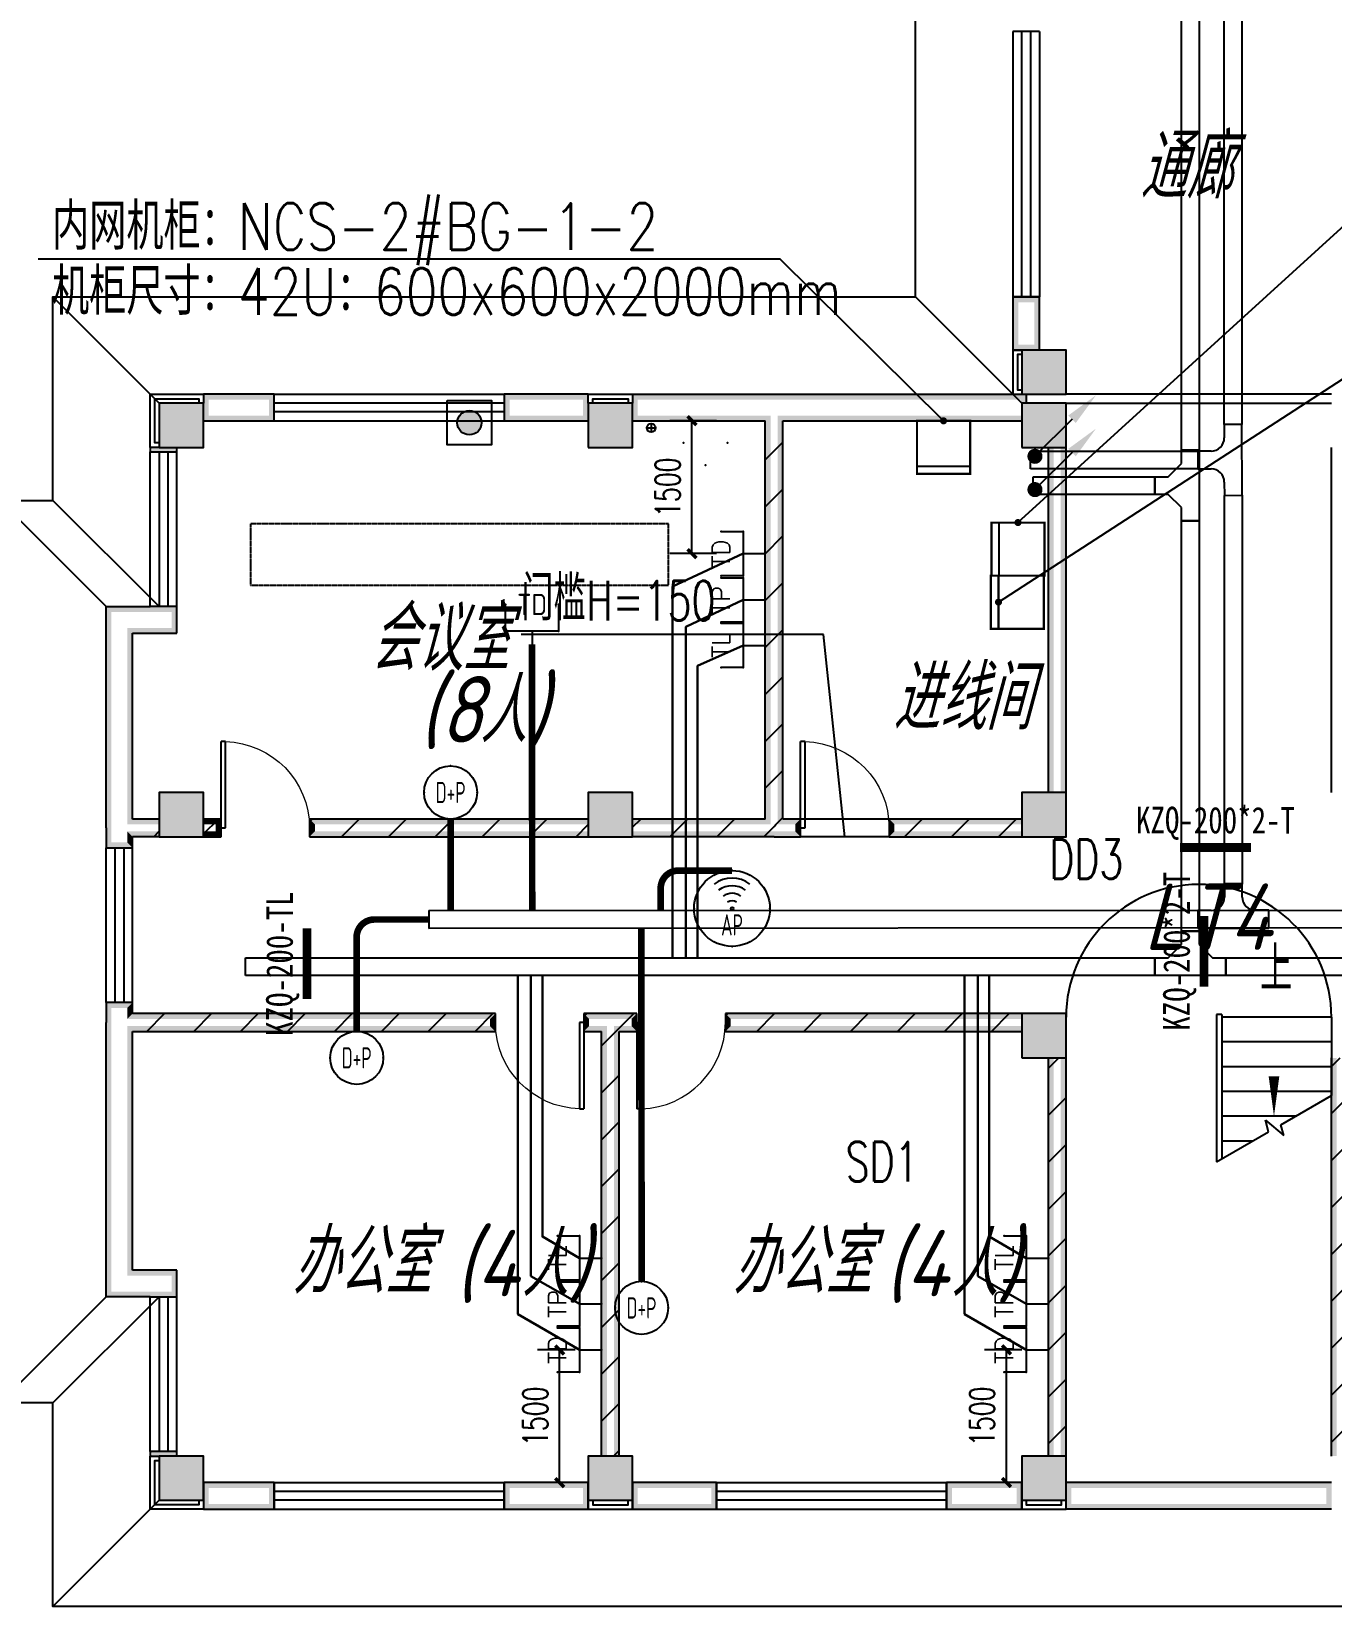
# Model space of a CAD drawing. Extents: x 1241380 to 1952554, y 1012187 to 1766051.
# Drawn here: x 1569373 to 1584065, y 1201521 to 1219321 of the extents above; entities that cross this region are included whole.
import ezdxf
from ezdxf.enums import TextEntityAlignment as Align

# ---------------------------------------------------------------- set-up
doc = ezdxf.new("R2010")
doc.units = 0
doc.linetypes.add('DASH', pattern=[0.35, 0.25, -0.1])
for name, color, linetype in [('1-建筑底图', 8, 'Continuous'), ('CABLETRAY_PDS', 4, 'Continuous'), ('DOTLN', 2, 'DASH'), ('EQUIP-插座', 3, 'Continuous'), ('EQUIP-照明', 3, 'Continuous'), ('EQUIP-箱柜', 3, 'Continuous'), ('EQUIP-通讯', 3, 'Continuous'), ('LWIRE', 4, 'Continuous'), ('PUB_HATCH', 8, 'Continuous'), ('TEL_DIM', 3, 'Continuous'), ('TEL_LEAD', 3, 'Continuous'), ('WIRE-综合布线', 5, 'Continuous'), ('光纤点位', 3, 'Continuous'), ('内网桥架', 1, 'Continuous'), ('填充', 8, 'Continuous'), ('抗震支吊架', 2, 'Continuous'), ('排水', 153, 'Continuous'), ('红机电话', 3, 'Continuous'), ('蓝机电话', 3, 'Continuous')]:
    doc.layers.add(name, color=color, linetype=linetype)
doc.layers.add('内网线路', color=1, linetype='Continuous', lineweight=30)
doc.layers.get('EQUIP-插座').off()
doc.styles.add('_TCH_DIM', font='SIMPLEX', dxfattribs={"bigfont": 'GBCBIG'})
doc.styles.add('_TEL_ATTDEF', font='GBENOR', dxfattribs={"width": 0.8, "height": 3, "bigfont": 'GBCBIG'})
doc.styles.add('_TEL_DIM', font='SIMPLEX', dxfattribs={"width": 0.8, "height": 3.5, "bigfont": 'HZTXT'})
doc.styles.add('A_DIM_T3', font='SIMPLEX', dxfattribs={"width": 0.7, "bigfont": 'HZ'})
doc.styles.add('kzcad', font='', dxfattribs={"width": 0.8})
doc.styles.get("Standard").update_dxf_attribs({"font": 'gbeitc.shx', "bigfont": 'gbcbig.shx'})
doc.styles.get('kzcad').set_extended_font_data('SimSun')
doc.linetypes.add('JIEDI', pattern='A,1.25,-0.25,0.25,-0.25,0.625,["/",Standard,S=0.6,R=0,X=0,Y=-0.3],0.625,-0.25,0.25,-0.25', length=4)
doc.dimstyles.new('_TCH_ARCH&&100', dxfattribs={"dimtxt": 280, "dimasz": 100, "dimexe": 250, "dimexo": 300, "dimgap": 135, "dimtad": 1, "dimdec": 0, "dimzin": 0, "dimdsep": 46, "dimtxsty": 'A_DIM_T3', "dimblk": 'ARCHTICK', "dimcen": 0.09, "dimclrt": 7, "dimazin": 2, "dimtfac": 1, "dimtdec": 0, "dimtix": 1, "dimtmove": 2, "dimatfit": 3, "dimfxl": 100, "dimtolj": 1, "dimtzin": 0, "dimarcsym": 0})
pattern_1 = [(45, (-636285.87, -718395.4), (-265.16515, 265.16515), [])]

# ---------------------------------------------------------------- blocks, each defined once
blk = doc.blocks.new('ng')
at = {"layer": '排水'}
for p, q in [((345991, 781358), (346091, 781358)), ((346041, 781408), (346041, 781308))]:
    blk.add_line(p, q, dxfattribs=at)
blk.add_circle((346041, 781358), 50, dxfattribs=at)
blk = doc.blocks.new('雨水管')
at = {"layer": '排水'}
blk.add_blockref('ng', (586278, -124911), dxfattribs=at)
blk = doc.blocks.new('xfjyc')
at = {"layer": '填充'}
h = blk.add_hatch(color=1, dxfattribs=at)
h.dxf.hatch_style = 1
edge = h.paths.add_edge_path()
edge.add_arc((250, 250), 137, 0, 360)
blk.add_lwpolyline([(0, 500), (500, 500), (500, 0), (0, 0)], close=True)
at = {"color": 1}
blk.add_circle((250, 250), 137, dxfattribs=at)
blk = doc.blocks.new('xfjyc2')
blk.add_blockref('xfjyc', (3357, 12028))
blk = doc.blocks.new('_FZH')
blk.add_lwpolyline([(-0.5, -0.5), (0.5, -0.5), (0.5, 0.5), (-0.5, 0.5)], close=True)
at = {"layer": 'PUB_HATCH'}
blk.add_solid([(-0.5, -0.5), (0.5, -0.5), (-0.5, 0.5), (0.5, 0.5)], dxfattribs=at)
blk = doc.blocks.new('$DorLib2D$00000001')
at = {"color": 0}
for p, q in [((0.45, 0.975), (0.5, 0.975)), ((0.45, 0), (0.45, 0.975)), ((0.5, 0), (0.5, 0.975)), ((0.5, 0), (0.45, 0))]:
    blk.add_line(p, q, dxfattribs=at)
at = {"color": 0, "lineweight": 13}
blk.add_arc((0.475, 0), 0.975, 91.4693, 180, dxfattribs=at)
blk = doc.blocks.new('$WINLIB2D$00000001')
at = {"color": 0}
for points in [[(-0.5, 0.5), (-0.5, -0.5)], [(-0.5, 0.5), (0.5, 0.5)], [(0.5, -0.5), (0.5, 0.5)], [(0.5, 0.1667), (-0.5, 0.1667)], [(0.5, -0.1667), (-0.5, -0.1667)], [(-0.5, -0.5), (0.5, -0.5)]]:
    blk.add_lwpolyline(points, dxfattribs=at)
blk = doc.blocks.new('1-一层建筑底图')
at = {"layer": '1-建筑底图'}
for points in [[(10000, 13650), (9700, 13650), (9760, 13590), (9940, 13590)], [(9700, 13650), (9700, 13050), (9760, 13110), (9760, 13590)], [(10000, 13050), (10000, 13650), (9940, 13590), (9940, 13110)], [(9700, 13050), (10000, 13050), (9940, 13110), (9760, 13110)], [(10300, 13050), (9800, 13050), (9860, 12990), (10240, 12990)], [(9800, 13050), (9800, 12550), (9860, 12610), (9860, 12990)], [(10300, 12550), (10300, 13050), (10240, 12990), (10240, 12610)], [(1350, 12550), (550, 12550), (610, 12490), (1290, 12490)], [(550, 12550), (550, 12250), (610, 12310), (610, 12490)], [(1350, 12250), (1350, 12550), (1290, 12490), (1290, 12310)], [(4900, 12550), (3950, 12550), (4010, 12490), (4840, 12490)], [(3950, 12550), (3950, 12250), (4010, 12310), (4010, 12490)], [(4900, 12250), (4900, 12550), (4840, 12490), (4840, 12310)], [(5400, 12550), (5400, 12490), (7000, 12490), (7000, 12550)], [(5400, 12550), (5400, 12250), (5460, 12250), (5460, 12550)], [(7000, 12550), (7000, 12490), (9850, 12490), (9850, 12550)], [(9800, 12250), (9800, 12450), (9850, 12450), (9850, 12550), (9790, 12550), (9790, 12250)], [(9800, 12550), (10300, 12550), (10240, 12610), (9860, 12610)], [(550, 12450), (50, 12450), (110, 12390), (490, 12390)], [(50, 12450), (50, 11950), (110, 12010), (110, 12390)], [(550, 11950), (550, 12450), (490, 12390), (490, 12010)], [(550, 12250), (1350, 12250), (1290, 12310), (610, 12310)], [(3950, 12250), (4900, 12250), (4840, 12310), (4010, 12310)], [(5400, 12450), (4900, 12450), (4960, 12390), (5340, 12390)], [(4900, 12450), (4900, 11950), (4960, 12010), (4960, 12390)], [(5400, 11950), (5400, 12450), (5340, 12390), (5340, 12010)], [(5400, 12250), (6900, 12250), (6960, 12310), (5400, 12310)], [(6900, 7750), (6900, 12250), (6960, 12310), (6960, 7690)], [(9800, 12250), (9800, 12310), (7040, 12310), (7100, 12250)], [(7100, 7750), (7100, 12250), (7040, 12310), (7040, 7690)], [(10300, 12450), (9800, 12450), (9860, 12390), (10240, 12390)], [(9800, 12450), (9800, 11950), (9860, 12010), (9860, 12390)], [(10300, 11950), (10300, 12450), (10240, 12390), (10240, 12010)], [(200, 11950), (50, 11950), (50, 11960), (10, 11960), (-50, 11900), (250, 11900)], [(250, 11950), (-50, 11950), (10, 11890), (190, 11890)], [(50, 11950), (550, 11950), (490, 12010), (110, 12010)], [(4900, 11950), (5400, 11950), (5340, 12010), (4960, 12010)], [(9800, 11950), (10300, 11950), (10240, 12010), (9860, 12010)], [(10160, 11950), (10100, 11950), (10100, 8050), (10160, 8050)], [(10300, 11950), (10240, 11950), (10240, 8050), (10300, 8050)], [(-550, 7650), (-550, 10150), (-490, 10090), (-490, 7650)], [(-550, 10150), (-50, 10150), (10, 10090), (-490, 10090)], [(250, 10150), (-50, 10150), (10, 10090), (190, 10090)], [(250, 9850), (250, 10150), (190, 10090), (190, 9910)], [(-250, 7750), (-250, 9850), (-310, 9910), (-310, 7690)], [(-250, 9850), (250, 9850), (190, 9910), (-310, 9910)], [(550, 8050), (50, 8050), (110, 7990), (490, 7990)], [(50, 8050), (50, 7550), (110, 7610), (110, 7990)], [(550, 7550), (550, 8050), (490, 7990), (490, 7610)], [(5400, 8050), (4900, 8050), (4960, 7990), (5340, 7990)], [(4900, 8050), (4900, 7550), (4960, 7610), (4960, 7990)], [(5400, 7550), (5400, 8050), (5340, 7990), (5340, 7610)], [(10300, 8050), (9800, 8050), (9860, 7990), (10240, 7990)], [(9800, 8050), (9800, 7550), (9860, 7610), (9860, 7990)], [(10300, 7550), (10300, 8050), (10240, 7990), (10240, 7610)], [(50, 7690), (50, 7750), (-250, 7750), (-310, 7690)], [(550, 7750), (550, 7690), (690, 7690), (750, 7750)], [(750, 7550), (750, 7750), (690, 7690), (690, 7610)], [(4900, 7690), (4900, 7750), (1750, 7750), (1810, 7690)], [(1750, 7750), (1750, 7550), (1810, 7610), (1810, 7690)], [(5400, 7750), (5400, 7690), (6960, 7690), (6900, 7750)], [(7300, 7750), (7100, 7750), (7040, 7690), (7240, 7690)], [(7300, 7550), (7300, 7750), (7240, 7690), (7240, 7610)], [(9800, 7690), (9800, 7750), (8300, 7750), (8360, 7690)], [(8300, 7750), (8300, 7550), (8360, 7610), (8360, 7690)], [(-550, 7650), (-550, 7425), (-490, 7485), (-490, 7650)], [(-550, 7425), (-250, 7425), (-310, 7485), (-490, 7485)], [(50, 7550), (50, 7610), (-310, 7610), (-250, 7550)], [(-250, 7425), (-250, 7550), (-310, 7610), (-310, 7485)], [(50, 7550), (550, 7550), (490, 7610), (110, 7610)], [(550, 7610), (550, 7550), (750, 7550), (690, 7610)], [(4900, 7550), (4900, 7610), (1810, 7610), (1750, 7550)], [(4900, 7550), (5400, 7550), (5340, 7610), (4960, 7610)], [(5400, 7610), (5400, 7550), (7000, 7550), (7000, 7610)], [(7000, 7550), (7300, 7550), (7240, 7610), (7000, 7610)], [(9800, 7550), (9800, 7610), (8360, 7610), (8300, 7550)], [(9800, 7550), (10300, 7550), (10240, 7610), (9860, 7610)], [(-250, 5675), (-550, 5675), (-490, 5615), (-310, 5615)], [(-550, 5675), (-550, 5450), (-490, 5450), (-490, 5615)], [(-250, 5550), (-250, 5675), (-310, 5615), (-310, 5490)], [(3850, 5550), (-250, 5550), (-310, 5490), (3790, 5490)], [(3850, 5350), (3850, 5550), (3790, 5490), (3790, 5410)], [(5150, 5550), (4850, 5550), (4910, 5490), (5150, 5490)], [(4850, 5550), (4850, 5350), (4910, 5410), (4910, 5490)], [(5450, 5550), (5150, 5550), (5150, 5490), (5390, 5490)], [(5450, 5350), (5450, 5550), (5390, 5490), (5390, 5410)], [(9800, 5490), (9800, 5550), (6450, 5550), (6510, 5490)], [(6450, 5550), (6450, 5350), (6510, 5410), (6510, 5490)], [(10300, 5550), (9800, 5550), (9860, 5490), (10240, 5490)], [(9800, 5550), (9800, 5050), (9860, 5110), (9860, 5490)], [(10300, 5050), (10300, 5550), (10240, 5490), (10240, 5110)], [(-550, 2350), (-550, 5450), (-490, 5450), (-490, 2410)], [(-250, 5350), (3850, 5350), (3790, 5410), (-310, 5410)], [(-250, 2650), (-250, 5350), (-310, 5410), (-310, 2590)], [(4850, 5350), (5050, 5350), (5110, 5410), (4910, 5410)], [(5050, 550), (5110, 550), (5110, 5410), (5050, 5350)], [(5250, 5350), (5450, 5350), (5390, 5410), (5190, 5410)], [(5190, 550), (5250, 550), (5250, 5350), (5190, 5410)], [(9800, 5350), (9800, 5410), (6510, 5410), (6450, 5350)], [(9800, 5050), (10300, 5050), (10240, 5110), (9860, 5110)], [(10160, 5050), (10100, 5050), (10100, 550), (10160, 550)], [(10300, 5050), (10240, 5050), (10240, 550), (10300, 550)], [(13300, 486), (13300, 550), (13360, 550), (13360, 5049), (13300, 5049)], [(250, 2650), (-250, 2650), (-310, 2590), (190, 2590)], [(250, 2350), (250, 2650), (190, 2590), (190, 2410)], [(-50, 2350), (-550, 2350), (-490, 2410), (10, 2410)], [(-50, 2350), (250, 2350), (190, 2410), (10, 2410)], [(50, 550), (250, 550), (190, 610), (10, 610), (-50, 550)], [(50, 540), (50, 550), (200, 550), (250, 600), (-50, 600), (10, 540)], [(550, 550), (50, 550), (110, 490), (490, 490)], [(50, 550), (50, 50), (110, 110), (110, 490)], [(550, 50), (550, 550), (490, 490), (490, 110)], [(5400, 550), (4900, 550), (4960, 490), (5340, 490)], [(4900, 550), (4900, 50), (4960, 110), (4960, 490)], [(5400, 50), (5400, 550), (5340, 490), (5340, 110)], [(10300, 550), (9800, 550), (9860, 490), (10240, 490)], [(9800, 550), (9800, 50), (9860, 110), (9860, 490)], [(10300, 50), (10300, 550), (10240, 490), (10240, 110)], [(1350, 250), (550, 250), (610, 190), (1290, 190)], [(550, 250), (550, -50), (610, 10), (610, 190)], [(1350, -50), (1350, 250), (1290, 190), (1290, 10)], [(4900, 250), (3950, 250), (4010, 190), (4840, 190)], [(3950, 250), (3950, -50), (4010, 10), (4010, 190)], [(4900, -50), (4900, 250), (4840, 190), (4840, 10)], [(6350, 250), (5400, 250), (5460, 190), (6290, 190)], [(5400, 250), (5400, -50), (5460, 10), (5460, 190)], [(6350, -50), (6350, 250), (6290, 190), (6290, 10)], [(9800, 250), (8950, 250), (9010, 190), (9740, 190)], [(8950, 250), (8950, -50), (9010, 10), (9010, 190)], [(9800, -50), (9800, 250), (9740, 190), (9740, 10)], [(13300, 250), (10300, 250), (10300, 190), (13300, 190)], [(10300, -50), (10360, -50), (10360, 250), (10300, 250)], [(13300, -50), (13300, 250), (13240, 250), (13240, -50)], [(50, 50), (550, 50), (490, 110), (110, 110)], [(550, -50), (1350, -50), (1290, 10), (610, 10)], [(3950, -50), (4900, -50), (4840, 10), (4010, 10)], [(4900, 50), (5400, 50), (5340, 110), (4960, 110)], [(5400, -50), (6350, -50), (6290, 10), (5460, 10)], [(8950, -50), (9800, -50), (9740, 10), (9010, 10)], [(9800, 50), (10300, 50), (10240, 110), (9860, 110)], [(13300, -50), (13300, 10), (10300, 10), (10300, -50)]]:
    blk.add_hatch(color=8, dxfattribs=at).paths.add_polyline_path(points)
h = blk.add_hatch(dxfattribs=at)
h.set_pattern_fill('普通砖', color=8, scale=150, style=0)
h.set_pattern_definition(pattern_1)
h.paths.add_polyline_path([(7000, 7683), (7040, 7690), (7100, 7750), (7100, 12250), (7000, 12350), (6900, 12250), (6900, 7750), (6960, 7690)])
h = blk.add_hatch(dxfattribs=at)
h.set_pattern_fill('普通砖', color=8, scale=150, style=0)
h.set_pattern_definition(pattern_1)
h.paths.add_polyline_path([(50, 7550), (50, 7750), (-250, 7750), (-350, 7650), (-250, 7550)])
h = blk.add_hatch(dxfattribs=at)
h.set_pattern_fill('普通砖', color=8, scale=150, style=0)
h.set_pattern_definition(pattern_1)
h.paths.add_polyline_path([(550, 7750), (550, 7550), (750, 7550), (750, 7750)])
h = blk.add_hatch(dxfattribs=at)
h.set_pattern_fill('普通砖', color=8, scale=150, style=0)
h.set_pattern_definition(pattern_1)
h.paths.add_polyline_path([(4900, 7550), (4900, 7750), (1750, 7750), (1750, 7550)])
h = blk.add_hatch(dxfattribs=at)
h.set_pattern_fill('普通砖', color=8, scale=150, style=0)
h.set_pattern_definition(pattern_1)
h.paths.add_polyline_path([(5400, 7750), (5400, 7550), (7000, 7550), (7000, 7683), (6960, 7690), (6900, 7750)])
h = blk.add_hatch(dxfattribs=at)
h.set_pattern_fill('普通砖', color=8, scale=150, style=0)
h.set_pattern_definition(pattern_1)
h.paths.add_polyline_path([(7000, 7683), (7000, 7550), (7300, 7550), (7300, 7750), (7100, 7750), (7040, 7690)])
h = blk.add_hatch(dxfattribs=at)
h.set_pattern_fill('普通砖', color=8, scale=150, style=0)
h.set_pattern_definition(pattern_1)
h.paths.add_polyline_path([(9800, 7550), (9800, 7750), (8300, 7750), (8300, 7550)])
h = blk.add_hatch(dxfattribs=at)
h.set_pattern_fill('普通砖', color=8, scale=150, style=0)
h.set_pattern_definition(pattern_1)
h.paths.add_polyline_path([(-350, 5450), (-250, 5350), (3850, 5350), (3850, 5550), (-250, 5550)])
h = blk.add_hatch(dxfattribs=at)
h.set_pattern_fill('普通砖', color=8, scale=150, style=0)
h.set_pattern_definition(pattern_1)
h.paths.add_polyline_path([(5150, 5417), (5150, 5550), (4850, 5550), (4850, 5350), (5050, 5350), (5110, 5410)])
h = blk.add_hatch(dxfattribs=at)
h.set_pattern_fill('普通砖', color=8, scale=150, style=0)
h.set_pattern_definition(pattern_1)
h.paths.add_polyline_path([(5190, 5410), (5250, 5350), (5450, 5350), (5450, 5550), (5150, 5550), (5150, 5417)])
h = blk.add_hatch(dxfattribs=at)
h.set_pattern_fill('普通砖', color=8, scale=150, style=0)
h.set_pattern_definition(pattern_1)
h.paths.add_polyline_path([(9800, 5350), (9800, 5550), (6450, 5550), (6450, 5350)])
h = blk.add_hatch(dxfattribs=at)
h.set_pattern_fill('普通砖', color=8, scale=150, style=0)
h.set_pattern_definition(pattern_1)
h.paths.add_polyline_path([(5050, 550), (5250, 550), (5250, 5350), (5190, 5410), (5150, 5417), (5110, 5410), (5050, 5350)])
h = blk.add_hatch(dxfattribs=at)
h.set_pattern_fill('普通砖', color=8, scale=150, style=0)
h.set_pattern_definition(pattern_1)
h.paths.add_polyline_path([(10300, 5050), (10100, 5050), (10100, 550), (10300, 550)])
h = blk.add_hatch(dxfattribs=at)
h.set_pattern_fill('普通砖', color=8, scale=150, style=0)
h.set_pattern_definition(pattern_1)
h.paths.add_polyline_path([(13300, 486), (13300, 550), (13500, 550), (13500, 5049), (13300, 5049)])
at = {"layer": '1-建筑底图', "color": 8}
for p, q in [((-1150, 13650), (50, 12450)), ((8600, 13650), (9800, 12450)), ((10000, 13650), (9700, 13650)), ((9700, 13650), (9700, 13050)), ((10000, 13050), (10000, 13650)), ((9700, 13050), (9800, 13050)), ((1350, 12550), (550, 12550)), ((550, 12550), (550, 12450)), ((1350, 12250), (1350, 12550)), ((4900, 12550), (3950, 12550)), ((3950, 12550), (3950, 12250)), ((4900, 12450), (4900, 12550)), ((5400, 12550), (7000, 12550)), ((5400, 12550), (5400, 12450)), ((7000, 12550), (9850, 12550)), ((9850, 12550), (9850, 12450)), ((13300, 12550), (10300, 12550)), ((10300, 12450), (13300, 12450)), ((550, 12250), (1350, 12250)), ((3950, 12250), (4900, 12250)), ((5400, 12250), (6900, 12250)), ((6900, 7750), (6900, 12250)), ((7100, 12250), (9800, 12250)), ((7100, 7750), (7100, 12250)), ((-50, 11950), (-50, 11900)), ((50, 11950), (-50, 11950)), ((250, 11900), (250, 11950)), ((10100, 8050), (10100, 11950)), ((10300, 8050), (10300, 11950)), ((13300, 8050), (13300, 11950)), ((-50, 11900), (250, 11900)), ((-1750, 11350), (-550, 10150)), ((-1150, 11350), (50, 10150)), ((-550, 7650), (-550, 10150)), ((-550, 10150), (-50, 10150)), ((250, 10150), (-50, 10150)), ((250, 9850), (250, 10150)), ((-250, 7750), (-250, 9850)), ((-250, 9850), (250, 9850)), ((7557, 9837), (4142, 9837)), ((7800, 7550), (7557, 9837)), ((50, 7750), (-250, 7750)), ((750, 7750), (550, 7750)), ((750, 7550), (750, 7750)), ((4900, 7750), (1750, 7750)), ((1750, 7750), (1750, 7550)), ((6900, 7750), (5400, 7750)), ((7300, 7750), (7100, 7750)), ((7300, 7550), (7300, 7750)), ((8300, 7750), (7300, 7750)), ((9800, 7750), (8300, 7750)), ((8300, 7750), (8300, 7550)), ((-550, 7650), (-550, 7425)), ((50, 7550), (-250, 7550)), ((-250, 7425), (-250, 7550)), ((550, 7550), (750, 7550)), ((1750, 7550), (4900, 7550)), ((7000, 7550), (5400, 7550)), ((7000, 7550), (7300, 7550)), ((8300, 7550), (7300, 7550)), ((8300, 7550), (9800, 7550)), ((-550, 7425), (-250, 7425)), ((-250, 5675), (-550, 5675)), ((-550, 5675), (-550, 5450)), ((-250, 5550), (-250, 5675)), ((3850, 5550), (-250, 5550)), ((3850, 5350), (3850, 5550)), ((5150, 5550), (4850, 5550)), ((4850, 5550), (4850, 5350)), ((5450, 5550), (5150, 5550)), ((5450, 5350), (5450, 5550)), ((9800, 5550), (6450, 5550)), ((6450, 5550), (6450, 5350)), ((12000, 5540), (12000, 3875)), ((12060, 5540), (12000, 5540)), ((12060, 5540), (12060, 3909)), ((-550, 2350), (-550, 5450)), ((-250, 5350), (3850, 5350)), ((-250, 2650), (-250, 5350)), ((4850, 5350), (5050, 5350)), ((5050, 550), (5050, 5350)), ((5250, 5350), (5450, 5350)), ((5250, 550), (5250, 5350)), ((6450, 5350), (9800, 5350)), ((12000, 5510), (12000, 3875)), ((13300, 5510), (12060, 5510)), ((13300, 5510), (13300, 4625)), ((13300, 5230), (12060, 5230)), ((10100, 550), (10100, 5050)), ((10300, 550), (10300, 5050)), ((13300, 550), (13300, 5049)), ((13300, 4950), (12060, 4950)), ((13300, 4670), (12060, 4670)), ((12728, 4295), (13300, 4625)), ((12892, 4390), (12060, 4390)), ((12589, 4215), (12555, 4345)), ((12555, 4345), (12761, 4173)), ((12761, 4173), (12728, 4295)), ((12000, 3875), (12589, 4215)), ((12408, 4110), (12060, 4110)), ((250, 2650), (-250, 2650)), ((250, 2350), (250, 2650)), ((-550, 2350), (-1750, 1150)), ((-1150, 1150), (50, 2350)), ((-50, 2350), (-550, 2350)), ((-50, 2350), (250, 2350)), ((250, 600), (-50, 600)), ((-50, 600), (-50, 550)), ((-50, 550), (50, 550)), ((250, 550), (250, 600)), ((1350, 250), (550, 250)), ((550, 250), (550, -50)), ((1350, -50), (1350, 250)), ((4900, 250), (3950, 250)), ((3950, 250), (3950, -50)), ((4900, -50), (4900, 250)), ((6350, 250), (5400, 250)), ((5400, 250), (5400, -50)), ((6350, -50), (6350, 250)), ((9800, 250), (8950, 250)), ((8950, 250), (8950, -50)), ((9800, -50), (9800, 250)), ((13300, 250), (10300, 250)), ((10300, -50), (10300, 250)), ((50, 50), (-1150, -1150)), ((550, -50), (1350, -50)), ((3950, -50), (4900, -50)), ((5400, -50), (6350, -50)), ((8950, -50), (9800, -50)), ((13300, -50), (10300, -50))]:
    blk.add_line(p, q, dxfattribs=at)
for points in [[(55850, -1150), (-1150, -1150), (-1150, 1150), (-1750, 1150), (-1750, 11350), (-1150, 11350), (-1150, 13650), (8600, 13650), (8600, 18950)], [(9800, 13050), (9700, 13050), (9700, 12550), (9800, 12550)], [(9800, 13000), (9750, 13000), (9750, 12600), (9800, 12600)], [(50, 11950), (-50, 11950), (-50, 12550), (550, 12550), (550, 12450)], [(50, 12000), (0, 12000), (0, 12500), (500, 12500), (500, 12450)], [(4900, 12450), (4900, 12550), (5400, 12550), (5400, 12450)], [(4950, 12450), (4950, 12500), (5350, 12500), (5350, 12450)], [(550, 50), (550, -50), (-50, -50), (-50, 550), (50, 550)], [(500, 50), (500, 0), (0, 0), (0, 500), (50, 500)], [(4900, 50), (4900, -50), (5400, -50), (5400, 50)], [(4950, 50), (4950, 0), (5350, 0), (5350, 50)], [(9800, 50), (9800, -50), (10300, -50), (10300, 50)], [(9850, 50), (9850, 0), (10250, 0), (10250, 50)]]:
    blk.add_lwpolyline(points, dxfattribs=at)
blk.add_lwpolyline([(12650, 5650, 0, 0, 0), (12650, 4390, 0, 120, 0), (12650, 4840, 0, 0, 0)], format="xyseb", dxfattribs=at)
blk.add_arc((11800, 5510), 1500, 0, 180, dxfattribs=at)
for name, p in [('雨水管', (-926708, -644277)), ('xfjyc2', (-50, -50))]:
    blk.add_blockref(name, p, dxfattribs=at)
for name, p, xscale, yscale, zscale, rotation in [('$WINLIB2D$00000001', (9850, 15150), -3000, -300, -3000, 90), ('_FZH', (300, 12200), 500.0000000991859, 500.0000000991859, 500.0000000991859, 359.9999999976388), ('_FZH', (5150, 12200), 499.9999996502884, 499.9999996502884, 499.9999996502884, 359.9999999923027), ('$WINLIB2D$00000001', (100, 11025), 1750, -300, 1750, 89.99999999999649), ('$DorLib2D$00000001', (1250, 7650), 1000, -1000, 1000, 180), ('$DorLib2D$00000001', (7800, 7650), 1000, -1000, 200, 180), ('_FZH', (300, 7800), 499.999999729218, 499.999999729218, 499.999999729218, 359.9999999958112), ('_FZH', (5150, 7800), 500.0000001187436, 500.0664062936557, 500.0664062936557, 359.9999999837783), ('$WINLIB2D$00000001', (-400, 6550), 1750, -300, 1750, 90), ('$DorLib2D$00000001', (4350, 5450), -1000, 1000, -1000, 180), ('$DorLib2D$00000001', (5950, 5450), 1000, 1000, 1000, 180), ('$WINLIB2D$00000001', (100, 1475), 1750, -300, 1750, 90), ('_FZH', (5150, 300), 500.0000001207227, 500.0000001207227, 500.0000001207227, 3.148290319792613e-08), ('_FZH', (10050, 300), 499.9948530306574, 499.9999999059364, 499.9999999059364, 2.089098895727809e-08), ('$WINLIB2D$00000001', (2650, 100), -2600, -300, -2600, 179.9999999999632), ('$WINLIB2D$00000001', (7650, 100), -2600, -300, -2600, 180.0000000001774)]:
    blk.add_blockref(name, p, dxfattribs=dict(at, xscale=xscale, yscale=yscale, zscale=zscale, rotation=rotation))
for name, p, xscale, yscale, zscale in [('_FZH', (10050, 12800), 499.9999998848652, 499.9999998848652, 499.9999998848652), ('$WINLIB2D$00000001', (2650, 12400), 2600, -300, 2600), ('_FZH', (10050, 12200), 499.9999997859122, 499.9999997859122, 499.9999997859122), ('_FZH', (10050, 7800), 500.0000001001172, 500.0000001001172, 500.0000001001172), ('_FZH', (10050, 5300), 500.0000001001172, 500.0000001001172, 500.0000001001172), ('_FZH', (300, 300), 500.0000001146691, 500.0007197825471, 500.0007197825471)]:
    blk.add_blockref(name, p, dxfattribs=dict(at, xscale=xscale, yscale=yscale, zscale=zscale))
for s, height, p in [('通廊', 723.4, (11130, 14764)), ('会议室', 723.4, (2432, 9431)), ('(8', 750, (2982, 8614)), (')', 750, (4197, 8614)), ('进线间', 723.4, (8339, 8758)), ('人', 723, (3670, 8614)), ('LT4', 750, (11175, 6270)), ('办公室', 723.4, (1554, 2388)), ('(4', 750, (3391, 2355)), ('人', 723, (4141, 2355)), (')', 750, (4668, 2355)), ('办公室', 723.4, (6530, 2388)), ('(4', 750, (8246, 2355)), ('人', 723, (8996, 2355)), (')', 750, (9523, 2355))]:
    blk.add_text(s, height=height, dxfattribs=at).set_placement(p)
at = {"layer": '1-建筑底图', "color": 8, "style": '_TCH_DIM'}
for s, height, p in [('门槛', 506.4, (4142, 9994)), ('上', 506, (12494, 5807))]:
    blk.add_text(s, height=height, dxfattribs=at).set_placement(p)
at = {"layer": '1-建筑底图', "color": 8, "style": '_TCH_DIM', "width": 0.705882}
for s, p in [('H=150', (4879, 9994)), ('DD3', (10110, 7074)), ('SD1', (7809, 3655))]:
    blk.add_text(s, height=446.2, dxfattribs=at).set_placement(p)
blk = doc.blocks.new('$equip_U$00000080(win7-PC-wzy)')
blk.add_circle((0, 0.5), 0.5)
for p in [(0, 0.999), (-0.5, 0.5), (0.5, 0.5)]:
    blk.add_point(p)
at = {"color": 7, "style": '_TEL_DIM', "width": 0.7}
blk.add_attdef('$TEXT$', text='', height=0.4, dxfattribs=at).set_placement((0, 0.5), align=Align.MIDDLE_CENTER)
at = {"color": 7, "style": '_TEL_DIM', "flags": 1}
for tag in ['A', 'REMARK']:
    blk.add_attdef(tag, text='', height=0.00002, dxfattribs=at).set_placement((0, 0), align=Align.MIDDLE_CENTER)
blk = doc.blocks.new('$equip$00002670')
for p, q in [((-0.5, 0.499), (-0.5, 0.999)), ((0.5, 0.999), (0.5, 0.499)), ((0.5, 0.499), (-0.5, 0.499)), ((0, 0.5), (0, 0))]:
    blk.add_line(p, q)
for p in [(-0.5, 0.999), (0.5, 0.999), (-0.5, 0.499), (0.5, 0.499), (0, 0)]:
    blk.add_point(p)
at = {"color": 7, "style": '_TEL_DIM'}
blk.add_attdef('$TEXT$', text='', height=0.4, dxfattribs=at).set_placement((0, 0.999), align=Align.MIDDLE_CENTER)
at = {"color": 7, "style": '_TEL_DIM', "flags": 1}
blk.add_attdef('A', text='', height=0.000025, dxfattribs=at).set_placement((0, 0), align=Align.MIDDLE_CENTER)
blk = doc.blocks.new('$equip_U$00000091(win7-PC-wzy)')
for radius in [0.714, 0.0272]:
    blk.add_circle((0, 0), radius)
for radius in [0.571, 0.428, 0.285, 0.143]:
    blk.add_arc((0, 0), radius, 53.7049, 126.2951)
for p in [(0, 0.714), (-0.714, 0), (0.714, 0), (0, -0.714)]:
    blk.add_point(p)
at = {"color": 7, "style": '_TEL_DIM', "flags": 1}
for tag in ['A', 'REMARK']:
    blk.add_attdef(tag, text='', height=0.00002, dxfattribs=at).set_placement((0, 0), align=Align.MIDDLE_CENTER)
at = {"color": 7, "style": '_TEL_DIM', "width": 0.7}
blk.add_attdef('$TEXT$', text='', height=0.4, dxfattribs=at).set_placement((0, -0.31), align=Align.MIDDLE_CENTER)
blk = doc.blocks.new('$equip_U$00000094(win7-PC-wzy)')
at = {"const_width": 0.05}
blk.add_lwpolyline([(0, 1.2), (1.2, 1.2), (1.2, 0), (0, 0)], close=True, dxfattribs=at)
blk.add_lwpolyline([(0, 1.028), (1.2, 1.028)], dxfattribs=at)
at = {"color": 7, "style": '_TEL_DIM', "flags": 1}
for tag in ['A', 'REMARK']:
    blk.add_attdef(tag, text='', height=0.00002, dxfattribs=at).set_placement((0, 0), align=Align.MIDDLE_CENTER)
at = {"color": 7, "style": '_TEL_DIM'}
blk.add_attdef('$TEXT$', text='', height=0.00002, dxfattribs=at).set_placement((0.6, 0), align=Align.MIDDLE_CENTER)
blk.add_attdef('$TEXT$', text='', height=0.00002, dxfattribs=at).set_placement((0.6, 0), align=Align.MIDDLE_CENTER)
blk = doc.blocks.new('$TelecSys$00000079')
for p, q in [((0.7, 0.7), (0, 0)), ((0.104, 0.104), (0.104, 0.104)), ((-0.104, -0.104), (-0.104, -0.104))]:
    blk.add_line(p, q)
at = {"const_width": 0.142}
blk.add_lwpolyline([(-0.071, 0, 1), (0.071, 0, 1)], format="xyb", close=True, dxfattribs=at)
blk.add_solid([(0.63, 0.77), (0.77, 0.63), (1.15, 1.15)])
at = {"width": 0.8, "flags": 9}
blk.add_attdef('A', (0, 0), '', height=0.00002, dxfattribs=at)
blk = doc.blocks.new('$equip$00001239')
for p, q in [((-0.5, 1.05), (-0.5, 1)), ((0.5, 1), (-0.5, 1)), ((0.5, 1.05), (0.5, 1)), ((0.5, 0.5), (-0.5, 0.5)), ((0, 0.5), (0, 0))]:
    blk.add_line(p, q)
blk.add_arc((0, 1), 0.5, 180, 0)
for points in [[(0, 0.75), (-0.433, 0.75), (0, 1), (-0.5, 1)], [(0, 0.567), (-0.25, 0.567), (0, 0.75), (-0.433, 0.75)], [(0, 0.5), (0, 0.5), (0, 0.567), (-0.25, 0.567)]]:
    blk.add_solid(points)
at = {"layer": 'EQUIP-照明'}
for p in [(0, 1), (-0.5, 0.5), (0.5, 0.5), (0, 0)]:
    blk.add_point(p, dxfattribs=at)
at = {"layer": 'EQUIP-照明', "flags": 9}
blk.add_attdef('A', (0, 0), '', height=0.00002, dxfattribs=at)
blk = doc.blocks.new('$equip$00001867')
for p, q in [((-0.5, 0.499), (-0.5, 0.999)), ((0.5, 0.999), (0.5, 0.499)), ((0.5, 0.499), (-0.5, 0.499)), ((0, 0.5), (0, 0))]:
    blk.add_line(p, q)
for p in [(-0.5, 0.999), (0.5, 0.999), (-0.5, 0.499), (0.5, 0.499), (0, 0)]:
    blk.add_point(p)
at = {"color": 7, "style": '_TEL_DIM'}
blk.add_attdef('$TEXT$', text='', height=0.4, dxfattribs=at).set_placement((0, 0.999), align=Align.MIDDLE_CENTER)
at = {"color": 7, "style": '_TEL_DIM', "flags": 1}
blk.add_attdef('A', text='', height=0.00002, dxfattribs=at).set_placement((0, 0), align=Align.MIDDLE_CENTER)
blk = doc.blocks.new('_ArchTick')
at = {"color": 0, "linetype": 'ByBlock', "const_width": 0.4}
blk.add_lwpolyline([(-0.5, -0.5), (0.5, 0.5)], dxfattribs=at)
blk = doc.blocks.new('*D206')
at = {"layer": 'Defpoints', "color": 0, "transparency": 16777216}
for p in [(12703, 237467), (13281, 237467), (13281, 235967)]:
    blk.add_point(p, dxfattribs=at)
at = {"layer": 'TEL_DIM', "color": 0, "lineweight": -2, "transparency": 16777216}
for p, q in [((12981, 237467), (12453, 237467)), ((12703, 235967), (12703, 237467)), ((12981, 235967), (12453, 235967))]:
    blk.add_line(p, q, dxfattribs=at)
at = {"layer": 'TEL_DIM', "color": 0, "lineweight": -2, "transparency": 16777216, "xscale": 100, "yscale": 100, "zscale": 100}
for p, rotation in [((12703, 237467), 90), ((12703, 235967), 270)]:
    blk.add_blockref('_ArchTick', p, dxfattribs=dict(at, rotation=rotation))
at = {"layer": 'TEL_DIM', "color": 7, "transparency": 16777216, "insert": (12428, 236717), "char_height": 280, "attachment_point": 5, "rotation": 90, "style": 'A_DIM_T3'}
blk.add_mtext('\\A1;1500', dxfattribs=at)
blk = doc.blocks.new('*D209')
at = {"layer": 'Defpoints', "color": 0, "transparency": 16777216}
for p in [(16257, 226967), (16731, 226967), (16731, 225467)]:
    blk.add_point(p, dxfattribs=at)
at = {"layer": 'TEL_DIM', "color": 0, "lineweight": -2, "transparency": 16777216}
for p, q in [((16431, 226967), (16007, 226967)), ((16257, 225467), (16257, 226967)), ((16431, 225467), (16007, 225467))]:
    blk.add_line(p, q, dxfattribs=at)
at = {"layer": 'TEL_DIM', "color": 0, "lineweight": -2, "transparency": 16777216, "xscale": 100, "yscale": 100, "zscale": 100}
for p, rotation in [((16257, 226967), 90), ((16257, 225467), 270)]:
    blk.add_blockref('_ArchTick', p, dxfattribs=dict(at, rotation=rotation))
at = {"layer": 'TEL_DIM', "color": 7, "transparency": 16777216, "insert": (15982, 226217), "char_height": 280, "attachment_point": 5, "rotation": 90, "style": 'A_DIM_T3'}
blk.add_mtext('\\A1;1500', dxfattribs=at)
blk = doc.blocks.new('*D213')
at = {"layer": 'Defpoints', "color": 0, "transparency": 16777216}
for p in [(11207, 226967), (11681, 226967), (11681, 225467)]:
    blk.add_point(p, dxfattribs=at)
at = {"layer": 'TEL_DIM', "color": 0, "lineweight": -2, "transparency": 16777216}
for p, q in [((11381, 226967), (10957, 226967)), ((11207, 225467), (11207, 226967)), ((11381, 225467), (10957, 225467))]:
    blk.add_line(p, q, dxfattribs=at)
at = {"layer": 'TEL_DIM', "color": 0, "lineweight": -2, "transparency": 16777216, "xscale": 100, "yscale": 100, "zscale": 100}
for p, rotation in [((11207, 226967), 90), ((11207, 225467), 270)]:
    blk.add_blockref('_ArchTick', p, dxfattribs=dict(at, rotation=rotation))
at = {"layer": 'TEL_DIM', "color": 7, "transparency": 16777216, "insert": (10932, 226217), "char_height": 280, "attachment_point": 5, "rotation": 90, "style": 'A_DIM_T3'}
blk.add_mtext('\\A1;1500', dxfattribs=at)
blk = doc.blocks.new('A$C4A9128F6')
at = {"layer": 'DOTLN', "linetype": 'DASH'}
blk.add_lwpolyline([(-65816.7, -73802.7), (-61094.1, -73802.7), (-61094.1, -73112.5), (-65816.7, -73112.5)], close=True, dxfattribs=at)
at = {"layer": '内网桥架'}
for p, q in [((-55295, -72277.8), (-55295, -54768.4)), ((-55095, -54768.4), (-55095, -72277.8)), ((-55445, -72577.8), (-55295, -72427.8)), ((-55095, -72277.8), (-55295, -72277.8)), ((-55295, -72427.8), (-55295, -72277.8)), ((-55295, -72277.8), (-55095, -72277.8)), ((-55095, -72277.8), (-55095, -73077.8)), ((-56969.8, -72777.8), (-56969.8, -72577.8)), ((-56969.8, -72577.8), (-55595, -72577.8)), ((-55595, -72577.8), (-55595, -72777.8)), ((-55595, -72777.8), (-55595, -72577.8)), ((-55595, -72577.8), (-55445, -72577.8)), ((-55595, -72777.8), (-56969.8, -72777.8)), ((-55445, -72777.8), (-55595, -72777.8)), ((-55295, -72927.8), (-55445, -72777.8)), ((-55295, -73077.8), (-55295, -72927.8)), ((-55295, -73077.8), (-55095, -73077.8)), ((-55295, -77714.5), (-55295, -73077.8)), ((-55095, -73077.8), (-55295, -73077.8)), ((-55095, -73077.8), (-55095, -77714.5)), ((-55095, -77714.5), (-55295, -77714.5)), ((-55295, -77864.5), (-55295, -77714.5)), ((-55295, -77714.5), (-55095, -77714.5)), ((-55095, -77714.5), (-55095, -77864.5)), ((-55445, -78014.5), (-55295, -77864.5)), ((-55095, -77864.5), (-54945, -78014.5)), ((-65875.3, -78214.5), (-65875.3, -78014.5)), ((-65875.3, -78014.5), (-55595, -78014.5)), ((-55595, -78214.5), (-55595, -78014.5)), ((-55595, -78014.5), (-55445, -78014.5)), ((-55595, -78014.5), (-55595, -78214.5)), ((-54945, -78014.5), (-54795, -78014.5)), ((-54795, -78214.5), (-54795, -78014.5)), ((-54795, -78014.5), (-37579.1, -78014.5)), ((-54795, -78014.5), (-54795, -78214.5)), ((-55595, -78214.5), (-65875.3, -78214.5)), ((-54795, -78214.5), (-55595, -78214.5)), ((-37579.1, -78214.5), (-54795, -78214.5))]:
    blk.add_line(p, q, dxfattribs=at)
at = {"layer": '内网线路'}
for points in [[(-60249.3, -73446.7), (-61049.4, -73820.8), (-61049.4, -78014.5)], [(-60249.3, -73970.3), (-60896.4, -74274.2), (-60896.4, -78014.5)], [(-60249.3, -74485), (-60765.3, -74717.2), (-60765.3, -78014.5)], [(-62099.3, -82446.7), (-62795.9, -82042.3), (-62795.9, -78214.5)], [(-62099.3, -81926.7), (-62648.2, -81612.4), (-62648.2, -78214.5)], [(-62099.3, -81408.4), (-62517.2, -81165.3), (-62517.2, -78214.5)], [(-57049.3, -82446.7), (-57745.9, -82042.3), (-57745.9, -78214.5)], [(-57049.3, -81926.7), (-57598.2, -81612.4), (-57598.2, -78214.5)], [(-57049.3, -81408.4), (-57467.2, -81165.3), (-57467.2, -78214.5)]]:
    blk.add_lwpolyline(points, dxfattribs=at)
at = {"layer": 'EQUIP-插座', "xscale": 500, "yscale": 500, "zscale": 500, "rotation": 180}
blk.add_blockref('$equip$00001239', (-60674.9, -71946.7), dxfattribs=at)
at = {"layer": '光纤点位', "xscale": 500, "yscale": 500, "zscale": 500, "rotation": 90}
for p in [(-59999.8, -73446.7), (-61849.8, -82446.7), (-56799.8, -82446.7)]:
    blk.add_blockref('$equip$00002670', p, dxfattribs=at).add_auto_attribs({'$TEXT$': 'TD'})
at = {"layer": '红机电话', "xscale": 500, "yscale": 500, "zscale": 500, "rotation": 90}
for p in [(-59999.8, -73970.3), (-61849.8, -81926.7), (-56799.8, -81926.7)]:
    blk.add_blockref('$equip$00001867', p, dxfattribs=at).add_auto_attribs({'$TEXT$': 'TP'})
at = {"layer": '蓝机电话', "xscale": 500, "yscale": 500, "zscale": 500, "rotation": 90}
for p in [(-59999.8, -74485), (-61849.8, -81408.4), (-56799.8, -81408.4)]:
    blk.add_blockref('$equip$00001867', p, dxfattribs=at).add_auto_attribs({'$TEXT$': 'TL'})
at = {"layer": 'TEL_DIM'}
for p1, p2, distance, picture, middle in [((-60249.3, -73446.7), (-60249.3, -71946.7), 578.5, '*D206', (-61102.8, -72696.7)), ((-61849.8, -83946.7), (-61849.8, -82446.7), 473.5, '*D213', (-62598.3, -83196.7)), ((-56799.8, -83946.7), (-56799.8, -82446.7), 473.5, '*D209', (-57548.3, -83196.7))]:
    dim = blk.add_aligned_dim(p1=p1, p2=p2, distance=distance, dimstyle='_TCH_ARCH&&100', dxfattribs=at)
    dim.commit()
    dim.dimension.update_dxf_attribs({"geometry": picture, "text_midpoint": middle, "insert": (-73530.4, -309413.6)})

msp = doc.modelspace()

# ---------------------------------------------------------------- linework, layer by layer
at = {"layer": 'CABLETRAY_PDS'}
for p, q in [((1582853.4, 1214879), (1582815, 1287375.8)), ((1583015, 1287375.9), (1583053.4, 1214879.1)), ((1583053.4, 1214879.1), (1582853.4, 1214879)), ((1583053.4, 1214879.1), (1582853.4, 1214879)), ((1582853.4, 1214879), (1582853.4, 1214729)), ((1583053.8, 1214079.1), (1583053.4, 1214879.1)), ((1580664.1, 1214379), (1580664.1, 1214579)), ((1580664.1, 1214579), (1582553.6, 1214579)), ((1582553.6, 1214579), (1582553.6, 1214379)), ((1582703.5, 1214579), (1582553.6, 1214579)), ((1582553.6, 1214579), (1582553.6, 1214379)), ((1582553.6, 1214579), (1582553.6, 1214379)), ((1582553.6, 1214379), (1580664.1, 1214379)), ((1582553.6, 1214379), (1582703.6, 1214379)), ((1582853.7, 1214229), (1582853.8, 1214079)), ((1582853.8, 1214079), (1583053.8, 1214079.1)), ((1582853.8, 1214079), (1583053.8, 1214079.1)), ((1582855, 1209685.2), (1582853.8, 1214079)), ((1583053.8, 1214079.1), (1583055, 1209685.3)), ((1583055, 1209689), (1582855, 1209689)), ((1583055, 1209689), (1582855, 1209689)), ((1582855, 1209689), (1582855, 1209539)), ((1583055, 1209539), (1583055, 1209689)), ((1573863.5, 1209385.2), (1603514.9, 1209397.1)), ((1573863.5, 1209385.2), (1573863.5, 1209185.4)), ((1582704.9, 1209388.9), (1582554.9, 1209388.8)), ((1582554.9, 1209388.8), (1582555, 1209188.8)), ((1582554.9, 1209388.8), (1582555, 1209188.8)), ((1583354.9, 1209389.2), (1583204.9, 1209389.1)), ((1583355, 1209189.2), (1583354.9, 1209389.2)), ((1583355, 1209189.2), (1583354.9, 1209389.2)), ((1603515, 1209197.1), (1573863.5, 1209185.4)), ((1582555, 1209188.8), (1583355, 1209189.2))]:
    msp.add_line(p, q, dxfattribs=at)
for centre, radius, start, end in [((1582703.5, 1214728.9), 149.9, 270, 0.0293), ((1582703.6, 1214228.9), 150.1, 0.0293, 90), ((1582704.9, 1209539), 150.1, 270.0293, 0), ((1583204.9, 1209539), 149.9, 180, 270.0293)]:
    msp.add_arc(centre, radius, start, end, dxfattribs=at)
at = {"layer": 'TEL_LEAD', "color": 3}
for p, q in [((1580521.4, 1213771.7), (1585301.3, 1218125.5)), ((1577833.8, 1216749.9), (1569447.5, 1216749.9)), ((1579680.3, 1214921.1), (1577833.8, 1216749.9)), ((1580301.2, 1212871.7), (1585138, 1216010.2))]:
    msp.add_line(p, q, dxfattribs=at)
at = {"layer": 'TEL_LEAD', "color": 3, "const_width": 40}
for points in [[(1579694.5, 1214907.1, 1), (1579666.1, 1214935.2, 1)], [(1580506.6, 1213758.3, 1), (1580536.2, 1213785.2, 1)], [(1580284.5, 1212860.9, 1), (1580318, 1212882.6, 1)]]:
    msp.add_lwpolyline(points, format="xyb", close=True, dxfattribs=at)
at = {"layer": 'WIRE-综合布线', "linetype": 'Continuous', "const_width": 75}
for points in [[(1575031.3, 1209385.7), (1575030, 1212396)], [(1574110.2, 1209385.3), (1574109.8, 1210421.1)], [(1576683.5, 1209838.5), (1577290, 1209838.5)], [(1576483.6, 1209386.3), (1576483.5, 1209638.4)], [(1576265.8, 1209186.4), (1576267.3, 1205195.5)]]:
    msp.add_lwpolyline(points, dxfattribs=at)
msp.add_lwpolyline([(1576683.5, 1209838.5, 0.4143315), (1576483.5, 1209638.4)], format="xyb", dxfattribs=at)
at = {"layer": 'WIRE-综合布线', "const_width": 75}
msp.add_lwpolyline([(1573048.4, 1208021.1), (1573047, 1209085.1, -0.4145936), (1573247, 1209285.3), (1573863.5, 1209285.3)], format="xyb", dxfattribs=at)
at = {"layer": '抗震支吊架', "color": 2, "const_width": 100}
for points in [[(1582353.6, 1210098.8), (1583153.6, 1210098.8)], [(1582623.6, 1208526.3), (1582623.6, 1209326.3)], [(1572485.4, 1208385.9), (1572485.4, 1209185.9)]]:
    msp.add_lwpolyline(points, dxfattribs=at)

# ---------------------------------------------------------------- block references
at = {"layer": '1-建筑底图', "linetype": 'JIEDI'}
msp.add_blockref('1-一层建筑底图', (1570765, 1202671.1), dxfattribs=at)
at = {"layer": '1-建筑底图', "color": 3}
msp.add_blockref('A$C4A9128F6', (1637664.8, 1286867.8), dxfattribs=at)
at = {"layer": 'EQUIP-箱柜', "linetype": 'JIEDI'}
ref = msp.add_blockref('$equip_U$00000094(win7-PC-wzy)', (1579980.3, 1214921.2), dxfattribs=dict(at, xscale=500, yscale=500, zscale=500, rotation=180))
ref.add_attrib('$TEXT$', 'REMARK', dxfattribs={"layer": '0', "color": 7, "height": 0.01, "rotation": 90, "style": '_TEL_ATTDEF'}).set_placement((1579680.3, 1214921.2), align=Align.MIDDLE_CENTER)
ref.add_attrib('$TEXT$', 'REMARK', dxfattribs={"layer": '0', "color": 7, "height": 0.01, "rotation": 90, "style": '_TEL_ATTDEF'}).set_placement((1579680.3, 1214921.2), align=Align.MIDDLE_CENTER)
ref = msp.add_blockref('$equip_U$00000094(win7-PC-wzy)', (1580821.4, 1213170.5), dxfattribs=dict(at, xscale=500, yscale=500, zscale=500, rotation=90))
ref.add_attrib('$TEXT$', 'REMARK', dxfattribs={"layer": '0', "color": 7, "height": 0.01, "style": '_TEL_ATTDEF'}).set_placement((1580821.4, 1213470.5), align=Align.MIDDLE_CENTER)
ref.add_attrib('$TEXT$', 'REMARK', dxfattribs={"layer": '0', "color": 7, "height": 0.01, "style": '_TEL_ATTDEF'}).set_placement((1580821.4, 1213470.5), align=Align.MIDDLE_CENTER)
ref = msp.add_blockref('$equip_U$00000094(win7-PC-wzy)', (1580815, 1212570.5), dxfattribs=dict(at, xscale=500, yscale=500, zscale=500, rotation=90))
ref.add_attrib('$TEXT$', 'REMARK', dxfattribs={"layer": '0', "color": 7, "height": 0.01, "style": '_TEL_ATTDEF'}).set_placement((1580815, 1212870.5), align=Align.MIDDLE_CENTER)
ref.add_attrib('$TEXT$', 'REMARK', dxfattribs={"layer": '0', "color": 7, "height": 0.01, "style": '_TEL_ATTDEF'}).set_placement((1580815, 1212870.5), align=Align.MIDDLE_CENTER)
at = {"layer": 'EQUIP-通讯', "linetype": 'JIEDI'}
ref = msp.add_blockref('$equip$00002670', (1575030, 1212246.1), dxfattribs=dict(at, xscale=600, yscale=600, zscale=600))
ref.add_attrib('$TEXT$', 'TD', dxfattribs={"layer": '0', "color": 7, "height": 240, "style": '_TEL_ATTDEF'}).set_placement((1575030, 1212845.5), align=Align.MIDDLE_CENTER)
ref = msp.add_blockref('$equip_U$00000080(win7-PC-wzy)', (1574109.8, 1210421.1), dxfattribs=dict(at, xscale=600, yscale=600, zscale=600))
ref.add_attrib('$TEXT$', 'D+P', dxfattribs={"layer": '0', "color": 7, "height": 240, "style": '_TEL_ATTDEF', "width": 0.7}).set_placement((1574109.8, 1210720.8), align=Align.MIDDLE_CENTER)
ref = msp.add_blockref('$equip_U$00000091(win7-PC-wzy)', (1577290, 1209410.2), dxfattribs=dict(at, xscale=600, yscale=600, zscale=600))
ref.add_attrib('$TEXT$', 'AP', dxfattribs={"layer": '0', "color": 7, "height": 240, "style": '_TEL_ATTDEF', "width": 0.7}).set_placement((1577290, 1209224), align=Align.MIDDLE_CENTER)
ref = msp.add_blockref('$equip_U$00000080(win7-PC-wzy)', (1573048.4, 1207421.7), dxfattribs=dict(at, xscale=600, yscale=600, zscale=600))
ref.add_attrib('$TEXT$', 'D+P', dxfattribs={"layer": '0', "color": 7, "height": 240, "style": '_TEL_ATTDEF', "width": 0.7}).set_placement((1573048.4, 1207721.4), align=Align.MIDDLE_CENTER)
ref = msp.add_blockref('$equip_U$00000080(win7-PC-wzy)', (1576267.3, 1204596.1), dxfattribs=dict(at, xscale=600, yscale=600, zscale=600))
ref.add_attrib('$TEXT$', 'D+P', dxfattribs={"layer": '0', "color": 7, "height": 240, "style": '_TEL_ATTDEF', "width": 0.7}).set_placement((1576267.3, 1204895.8), align=Align.MIDDLE_CENTER)
at = {"layer": 'LWIRE', "color": 3, "xscale": 600, "yscale": 600, "zscale": 600}
for p in [(1580713.6, 1214520.2), (1580713.6, 1214143.5)]:
    msp.add_blockref('$TelecSys$00000079', p, dxfattribs=at)

# ---------------------------------------------------------------- texts
at = {"layer": 'TEL_LEAD', "color": 7, "style": '_TEL_DIM', "width": 0.8}
for s, p in [('内网机柜：NCS-2#BG-1-2', (1569605, 1216854.9)), ('机柜尺寸：42U：600x600x2000mm', (1569605, 1216119.9))]:
    msp.add_text(s, height=525, dxfattribs=at).set_placement(p)
at = {"layer": '抗震支吊架', "color": 2, "style": 'kzcad', "width": 0.8}
for s, rotation, p in [('KZQ-200*2-T', 359.88539, (1582753.6, 1210258.8)), ('KZQ-200*2-T', 89.88539, (1582463.6, 1208926.3)), ('KZQ-200-TL', 89.88539, (1572325.4, 1208785.9))]:
    msp.add_text(s, height=300, rotation=rotation, dxfattribs=at).set_placement(p, align=Align.CENTER)

doc.saveas('drawing.dxf')
